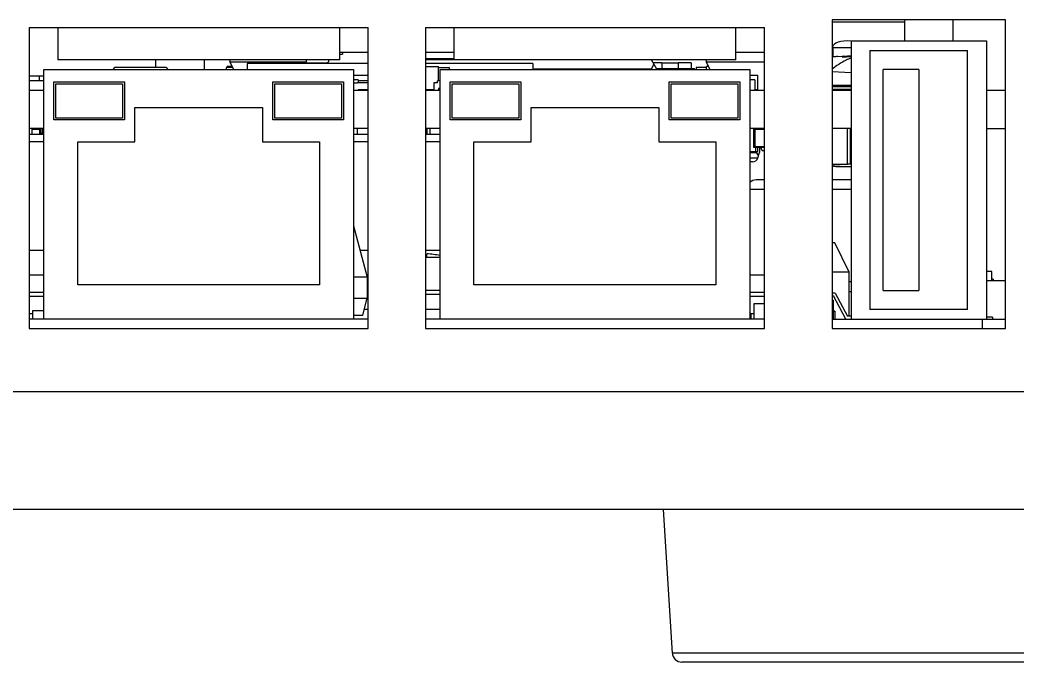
# Model space of a CAD drawing. Header units: millimetres. Extents: x 4086 to 8318, y 123 to 1549.
# Drawn here: x 7115.4 to 7167.7, y 1046.4 to 1080.1 of the extents above; entities that cross this region are included whole.
import ezdxf

# ---------------------------------------------------------------- set-up
doc = ezdxf.new("R2010")
doc.units = ezdxf.units.MM
doc.layers.add('00_COMPONENTS', color=7, linetype='Continuous')
doc.layers.add('20_ALL_FEATURES', color=7, linetype='Continuous')

msp = doc.modelspace()

# ---------------------------------------------------------------- linework, layer by layer
at = {"layer": '00_COMPONENTS', "color": 7, "linetype": 'Continuous'}
for p, q in [((7149.643, 1046.893), (7149.173, 1054.425)), ((7169.702, 1046.893), (7149.643, 1046.893)), ((7169.203, 1046.425), (7150.142, 1046.425))]:
    msp.add_line(p, q, dxfattribs=at)
msp.add_arc((7150.142, 1046.925), 0.5, 183.5763, 270, dxfattribs=at)
at = {"layer": '20_ALL_FEATURES', "color": 7, "linetype": 'Continuous'}
for p, q in [((7115.883, 1079.725), (7133.683, 1079.725)), ((7115.883, 1079.725), (7115.883, 1063.925)), ((7117.383, 1079.725), (7117.383, 1078.025)), ((7132.183, 1078.025), (7132.183, 1079.725)), ((7133.683, 1063.925), (7133.683, 1079.725)), ((7136.683, 1079.725), (7154.483, 1079.725)), ((7136.683, 1079.725), (7136.683, 1063.925)), ((7138.183, 1079.725), (7138.183, 1078.025)), ((7152.983, 1078.025), (7152.983, 1079.725)), ((7154.483, 1063.925), (7154.483, 1079.725)), ((7167.123, 1080.125), (7158.023, 1080.125)), ((7158.023, 1080.125), (7158.023, 1063.925)), ((7161.823, 1080.008), (7158.023, 1080.008)), ((7161.823, 1080.008), (7161.823, 1079.025)), ((7164.373, 1079.025), (7164.373, 1080.125)), ((7167.123, 1063.925), (7167.123, 1080.125)), ((7158.033, 1078.675), (7159.023, 1078.675)), ((7158.078, 1078.177), (7158.078, 1078.675)), ((7159.023, 1079.025), (7166.123, 1079.025)), ((7159.023, 1079.025), (7159.023, 1064.425)), ((7166.123, 1079.025), (7166.123, 1064.425)), ((7133.683, 1078.425), (7132.183, 1078.425)), ((7132.183, 1078.325), (7132.332, 1078.325)), ((7132.332, 1078.425), (7132.332, 1078.325)), ((7138.183, 1078.425), (7136.683, 1078.425)), ((7136.683, 1078.102), (7138.183, 1078.102)), ((7154.483, 1078.425), (7152.983, 1078.425)), ((7158.33, 1078.207), (7158.632, 1078.216)), ((7158.551, 1078.22), (7158.833, 1078.228)), ((7159.023, 1078.181), (7158.554, 1078.161)), ((7160.013, 1078.525), (7165.133, 1078.525)), ((7160.013, 1078.525), (7160.013, 1064.925)), ((7165.133, 1064.925), (7165.133, 1078.525)), ((7116.653, 1077.525), (7132.913, 1077.525)), ((7116.653, 1064.425), (7116.653, 1077.525)), ((7132.183, 1078.025), (7117.383, 1078.025)), ((7120.373, 1077.625), (7120.273, 1077.525)), ((7123.073, 1077.625), (7120.373, 1077.625)), ((7122.523, 1078.025), (7122.523, 1077.625)), ((7123.073, 1077.625), (7123.173, 1077.525)), ((7125.073, 1078.025), (7125.073, 1077.525)), ((7126.573, 1077.625), (7126.228, 1077.625)), ((7126.228, 1077.625), (7126.228, 1077.525)), ((7126.548, 1077.675), (7126.278, 1077.675)), ((7126.278, 1077.675), (7126.278, 1077.625)), ((7126.423, 1078.025), (7126.423, 1077.925)), ((7126.423, 1077.925), (7130.423, 1077.925)), ((7126.623, 1077.525), (7126.423, 1077.925)), ((7133.683, 1077.835), (7127.323, 1077.835)), ((7127.323, 1077.835), (7127.323, 1077.525)), ((7130.378, 1077.835), (7130.423, 1077.925)), ((7130.398, 1077.875), (7131.503, 1077.875)), ((7130.423, 1078.025), (7130.423, 1077.925)), ((7131.373, 1077.835), (7131.373, 1077.875)), ((7132.913, 1077.525), (7132.913, 1064.425)), ((7138.183, 1078.033), (7136.683, 1078.033)), ((7152.983, 1078.025), (7136.683, 1078.025)), ((7142.323, 1077.835), (7136.683, 1077.835)), ((7136.683, 1077.675), (7137.373, 1077.675)), ((7137.373, 1076.925), (7137.373, 1077.675)), ((7137.373, 1077.625), (7137.923, 1077.625)), ((7137.453, 1077.525), (7153.713, 1077.525)), ((7137.453, 1064.425), (7137.453, 1077.525)), ((7137.923, 1077.625), (7137.923, 1077.525)), ((7142.323, 1077.835), (7142.323, 1077.525)), ((7148.523, 1077.55), (7142.323, 1077.55)), ((7148.673, 1077.809), (7148.523, 1077.55)), ((7148.523, 1077.525), (7148.523, 1077.55)), ((7148.823, 1077.55), (7148.548, 1078.025)), ((7149.098, 1077.875), (7148.635, 1077.875)), ((7148.802, 1077.585), (7150.793, 1077.585)), ((7148.823, 1077.525), (7148.823, 1077.55)), ((7149.098, 1077.875), (7149.098, 1077.585)), ((7149.948, 1077.85), (7149.098, 1077.85)), ((7150.623, 1077.875), (7149.948, 1077.875)), ((7149.948, 1077.875), (7149.948, 1077.585)), ((7150.623, 1077.875), (7150.623, 1077.585)), ((7150.823, 1077.525), (7150.793, 1077.585)), ((7151.443, 1077.625), (7150.893, 1077.625)), ((7150.893, 1077.625), (7150.893, 1077.525)), ((7151.423, 1078.025), (7151.423, 1077.925)), ((7151.423, 1077.925), (7154.483, 1077.925)), ((7151.623, 1077.525), (7151.423, 1077.925)), ((7151.548, 1077.675), (7151.443, 1077.675)), ((7151.443, 1077.525), (7151.443, 1077.675)), ((7153.713, 1077.525), (7153.713, 1064.425)), ((7162.573, 1077.525), (7160.713, 1077.525)), ((7160.713, 1065.925), (7160.713, 1077.525)), ((7162.573, 1077.525), (7162.573, 1065.925)), ((7116.653, 1077.175), (7115.883, 1077.175)), ((7116.423, 1076.925), (7116.423, 1077.175)), ((7132.913, 1077.225), (7133.683, 1077.225)), ((7153.713, 1077.225), (7154.123, 1077.225)), ((7154.123, 1076.475), (7154.123, 1077.225)), ((7158.023, 1077.412), (7159.023, 1077.369)), ((7116.653, 1076.925), (7115.883, 1076.925)), ((7117.183, 1076.875), (7120.883, 1076.875)), ((7117.183, 1074.875), (7117.183, 1076.875)), ((7117.283, 1076.775), (7120.783, 1076.775)), ((7117.283, 1074.975), (7117.283, 1076.775)), ((7120.783, 1076.775), (7120.783, 1074.975)), ((7120.883, 1076.875), (7120.883, 1074.875)), ((7128.683, 1076.875), (7132.383, 1076.875)), ((7128.683, 1074.875), (7128.683, 1076.875)), ((7128.783, 1076.775), (7132.283, 1076.775)), ((7128.783, 1074.975), (7128.783, 1076.775)), ((7132.283, 1076.775), (7132.283, 1074.975)), ((7132.383, 1076.875), (7132.383, 1074.875)), ((7133.148, 1076.975), (7132.913, 1076.975)), ((7133.098, 1076.8), (7132.918, 1076.8)), ((7133.098, 1076.805), (7133.098, 1076.8)), ((7133.683, 1076.825), (7133.118, 1076.825)), ((7133.148, 1076.975), (7133.148, 1076.825)), ((7133.148, 1076.95), (7133.683, 1076.95)), ((7137.323, 1076.825), (7137.123, 1076.825)), ((7137.123, 1076.825), (7137.123, 1076.425)), ((7137.453, 1076.925), (7137.323, 1076.925)), ((7137.323, 1076.825), (7137.323, 1076.925)), ((7137.453, 1076.525), (7137.373, 1076.525)), ((7137.373, 1076.525), (7137.373, 1076.425)), ((7137.983, 1076.875), (7141.683, 1076.875)), ((7137.983, 1074.875), (7137.983, 1076.875)), ((7138.083, 1076.775), (7141.583, 1076.775)), ((7138.083, 1074.975), (7138.083, 1076.775)), ((7141.583, 1076.775), (7141.583, 1074.975)), ((7141.683, 1076.875), (7141.683, 1074.875)), ((7149.483, 1076.875), (7153.183, 1076.875)), ((7149.483, 1074.875), (7149.483, 1076.875)), ((7149.583, 1076.775), (7153.083, 1076.775)), ((7149.583, 1074.975), (7149.583, 1076.775)), ((7153.083, 1076.775), (7153.083, 1074.975)), ((7153.183, 1076.875), (7153.183, 1074.875)), ((7153.978, 1076.975), (7153.713, 1076.975)), ((7153.978, 1076.975), (7153.978, 1076.425)), ((7158.023, 1076.706), (7159.023, 1076.706)), ((7159.023, 1076.618), (7158.023, 1076.618)), ((7158.023, 1076.493), (7159.023, 1076.493)), ((7116.653, 1076.425), (7115.883, 1076.425)), ((7133.683, 1076.425), (7132.913, 1076.425)), ((7133.683, 1076.45), (7133.148, 1076.45)), ((7133.373, 1076.425), (7133.373, 1076.45)), ((7133.573, 1076.425), (7133.573, 1076.45)), ((7136.683, 1076.475), (7137.123, 1076.475)), ((7137.453, 1076.425), (7136.683, 1076.425)), ((7136.798, 1076.475), (7136.798, 1076.425)), ((7137.123, 1076.45), (7137.048, 1076.45)), ((7137.073, 1076.45), (7137.073, 1076.425)), ((7154.483, 1076.425), (7153.713, 1076.425)), ((7153.978, 1076.475), (7154.123, 1076.475)), ((7154.118, 1076.425), (7154.118, 1076.475)), ((7159.023, 1076.425), (7158.023, 1076.425)), ((7167.123, 1076.425), (7166.123, 1076.425)), ((7121.433, 1075.525), (7128.133, 1075.525)), ((7121.433, 1073.725), (7121.433, 1075.525)), ((7128.133, 1075.525), (7128.133, 1073.725)), ((7142.233, 1075.525), (7148.933, 1075.525)), ((7142.233, 1073.725), (7142.233, 1075.525)), ((7148.933, 1075.525), (7148.933, 1073.725)), ((7120.783, 1074.975), (7117.283, 1074.975)), ((7132.283, 1074.975), (7128.783, 1074.975)), ((7141.583, 1074.975), (7138.083, 1074.975)), ((7153.083, 1074.975), (7149.583, 1074.975)), ((7116.653, 1074.425), (7115.883, 1074.425)), ((7116.023, 1074.425), (7116.023, 1074.125)), ((7116.498, 1074.425), (7116.448, 1074.375)), ((7116.498, 1074.425), (7116.498, 1074.125)), ((7116.593, 1074.425), (7116.593, 1074.125)), ((7120.883, 1074.875), (7117.183, 1074.875)), ((7132.383, 1074.875), (7128.683, 1074.875)), ((7133.683, 1074.425), (7132.913, 1074.425)), ((7133.103, 1074.425), (7133.103, 1074.125)), ((7137.453, 1074.425), (7136.683, 1074.425)), ((7136.773, 1074.125), (7136.773, 1074.425)), ((7136.913, 1074.425), (7136.913, 1074.125)), ((7141.683, 1074.875), (7137.983, 1074.875)), ((7153.183, 1074.875), (7149.483, 1074.875)), ((7154.483, 1074.425), (7153.713, 1074.425)), ((7153.923, 1073.425), (7153.923, 1074.425)), ((7153.973, 1074.375), (7153.923, 1074.425)), ((7159.023, 1074.425), (7158.023, 1074.425)), ((7158.837, 1072.555), (7158.837, 1074.425)), ((7158.976, 1074.425), (7158.976, 1072.552)), ((7166.123, 1074.425), (7167.123, 1074.425)), ((7115.883, 1074.125), (7116.653, 1074.125)), ((7116.448, 1074.375), (7116.023, 1074.375)), ((7116.448, 1074.125), (7116.448, 1074.375)), ((7116.498, 1074.175), (7116.593, 1074.175)), ((7132.913, 1074.125), (7133.683, 1074.125)), ((7136.683, 1074.125), (7137.453, 1074.125)), ((7154.483, 1074.375), (7153.973, 1074.375)), ((7153.973, 1074.375), (7153.973, 1073.475)), ((7116.653, 1073.725), (7115.883, 1073.725)), ((7118.433, 1073.725), (7121.433, 1073.725)), ((7118.433, 1066.225), (7118.433, 1073.725)), ((7128.133, 1073.725), (7131.133, 1073.725)), ((7131.133, 1073.725), (7131.133, 1066.225)), ((7133.683, 1073.725), (7132.913, 1073.725)), ((7137.453, 1073.725), (7136.683, 1073.725)), ((7139.233, 1073.725), (7142.233, 1073.725)), ((7139.233, 1066.225), (7139.233, 1073.725)), ((7148.933, 1073.725), (7151.933, 1073.725)), ((7151.933, 1073.725), (7151.933, 1066.225)), ((7153.923, 1073.425), (7153.973, 1073.475)), ((7154.483, 1073.425), (7153.923, 1073.425)), ((7153.973, 1073.475), (7154.483, 1073.475)), ((7154.023, 1073.175), (7154.023, 1073.425)), ((7154.123, 1073.225), (7154.123, 1073.425)), ((7154.223, 1073.425), (7154.223, 1073.175)), ((7154.273, 1073.425), (7154.353, 1073.265)), ((7153.713, 1073.225), (7154.123, 1073.225)), ((7153.713, 1073.175), (7154.023, 1073.175)), ((7153.713, 1072.888), (7154.137, 1072.888)), ((7154.137, 1072.888), (7154.223, 1073.175)), ((7154.353, 1073.265), (7154.483, 1073.265)), ((7153.849, 1072.675), (7153.713, 1072.675)), ((7158.023, 1072.555), (7158.837, 1072.555)), ((7158.366, 1072.425), (7159.023, 1072.425)), ((7159.023, 1072.549), (7158.976, 1072.552)), ((7154.483, 1071.725), (7154.048, 1071.725)), ((7159.023, 1071.726), (7158.023, 1071.726)), ((7154.483, 1071.225), (7153.713, 1071.225)), ((7159.023, 1071.226), (7158.023, 1071.226)), ((7132.913, 1069.314), (7133.633, 1066.625)), ((7158.173, 1068.425), (7158.023, 1068.425)), ((7158.923, 1066.887), (7158.173, 1068.425)), ((7116.653, 1068.025), (7115.883, 1068.025)), ((7133.683, 1068.025), (7133.258, 1068.025)), ((7137.453, 1068.025), (7136.683, 1068.025)), ((7137.453, 1067.649), (7136.683, 1067.649)), ((7136.766, 1067.669), (7136.766, 1067.851)), ((7116.653, 1066.725), (7115.883, 1066.725)), ((7133.633, 1066.625), (7132.913, 1066.625)), ((7133.633, 1066.625), (7133.633, 1065.525)), ((7153.725, 1066.725), (7153.713, 1066.691)), ((7154.483, 1066.725), (7153.725, 1066.725)), ((7158.923, 1066.887), (7158.023, 1066.887)), ((7158.923, 1064.575), (7158.923, 1066.887)), ((7166.403, 1066.925), (7166.123, 1066.925)), ((7166.403, 1066.425), (7166.403, 1066.925)), ((7131.133, 1066.225), (7118.433, 1066.225)), ((7151.933, 1066.225), (7139.233, 1066.225)), ((7158.923, 1066.395), (7159.023, 1066.395)), ((7167.123, 1066.425), (7166.123, 1066.425)), ((7166.483, 1066.525), (7166.403, 1066.525)), ((7166.483, 1066.525), (7166.483, 1066.425)), ((7116.653, 1065.825), (7115.883, 1065.825)), ((7115.883, 1065.625), (7116.653, 1065.625)), ((7132.913, 1065.525), (7133.633, 1065.525)), ((7133.392, 1064.625), (7133.633, 1065.525)), ((7137.453, 1065.93), (7136.683, 1065.93)), ((7136.683, 1065.725), (7137.453, 1065.725)), ((7154.483, 1065.825), (7153.713, 1065.825)), ((7153.713, 1065.625), (7154.483, 1065.625)), ((7158.187, 1065.793), (7158.023, 1065.793)), ((7158.023, 1065.643), (7158.097, 1065.643)), ((7158.747, 1064.425), (7158.097, 1065.643)), ((7158.187, 1065.793), (7158.837, 1064.575)), ((7158.923, 1065.875), (7159.023, 1065.875)), ((7160.713, 1065.925), (7162.573, 1065.925)), ((7154.483, 1065.225), (7153.918, 1065.225)), ((7153.918, 1065.225), (7153.918, 1064.425)), ((7158.023, 1065.425), (7158.082, 1065.425)), ((7158.082, 1065.425), (7158.032, 1065.375)), ((7158.082, 1065.425), (7158.082, 1064.425)), ((7115.883, 1064.725), (7116.072, 1064.725)), ((7116.072, 1064.875), (7116.653, 1064.875)), ((7116.072, 1064.425), (7116.072, 1064.875)), ((7132.913, 1064.625), (7133.392, 1064.625)), ((7132.923, 1064.425), (7132.923, 1064.625)), ((7133.683, 1064.925), (7133.473, 1064.925)), ((7137.453, 1064.925), (7136.683, 1064.925)), ((7153.725, 1064.725), (7153.713, 1064.758)), ((7153.725, 1064.725), (7153.918, 1064.725)), ((7153.761, 1064.725), (7153.761, 1064.425)), ((7158.173, 1064.835), (7158.082, 1064.835)), ((7158.173, 1064.825), (7158.082, 1064.825)), ((7158.173, 1064.835), (7158.173, 1064.425)), ((7159.023, 1064.575), (7158.837, 1064.575)), ((7165.133, 1064.925), (7160.013, 1064.925)), ((7166.45, 1064.525), (7166.123, 1064.525)), ((7166.45, 1064.525), (7166.45, 1064.425)), ((7133.683, 1064.425), (7115.883, 1064.425)), ((7115.883, 1063.925), (7133.683, 1063.925)), ((7154.483, 1064.425), (7136.683, 1064.425)), ((7136.683, 1063.925), (7154.483, 1063.925)), ((7158.023, 1064.425), (7167.123, 1064.425)), ((7158.023, 1063.925), (7167.123, 1063.925)), ((7165.923, 1063.925), (7165.923, 1064.425)), ((6846.023, 1060.625), (7173.323, 1060.625)), ((7173.273, 1054.425), (6846.073, 1054.425))]:
    msp.add_line(p, q, dxfattribs=at)
for centre, radius, start, end in [((7162.323, 1080.008), 0.5, 166.4596, 180), ((7158.635, 1073.219), 4.997, 96.4609, 97.0488), ((7158.634, 1073.232), 4.984, 93.4922, 96.4618), ((7158.632, 1073.253), 4.963, 85.4727, 89.9962), ((7158.831, 1071.906), 6.322, 88.3168, 89.9796), ((7131.503, 1077.995), 0.12, 270, 0), ((7132.918, 1076.78), 0.02, 90, 104.6973), ((7133.118, 1076.805), 0.02, 90, 180), ((7153.849, 1072.975), 0.3, 270, 343.3008), ((7154.048, 1071.225), 0.5, 90, 132.4), ((7136.423, 1062.875), 4.807, 85.8995, 86.8995), ((7136.423, 1062.875), 4.988, 78.0915, 86.0484)]:
    msp.add_arc(centre, radius, start, end, dxfattribs=at)
for centre, major_axis, ratio, start_param, end_param in [((7159.923, 1078.005), (1.88, -0.699), 0.393931, 8.496134, 9.462968), ((7154.023, 1072.508), (0, 0.667), 0.3, -0.785398, 0), ((7159.923, 1072.425), (1.9, -0.038), 0.028594, -3.141019, -2.530154), ((7159.923, 1072.425), (1.9, -0.054), 0.020013, 3.359688, 4.102096), ((7158.894, 1072.552), (0.1, -0.002), 0.028594, 0.611438, 2.182235)]:
    msp.add_ellipse(centre, major_axis=major_axis, ratio=ratio, start_param=start_param, end_param=end_param, dxfattribs=at)
msp.add_open_spline([(7159.021, 1078.127), (7158.933, 1078.094), (7158.573, 1077.938), (7158.245, 1077.712), (7158.019, 1077.517)], degree=3, knots=[0, 0, 0, 0, 0.239007, 1, 1, 1, 1], dxfattribs=at)

doc.saveas('drawing.dxf')
